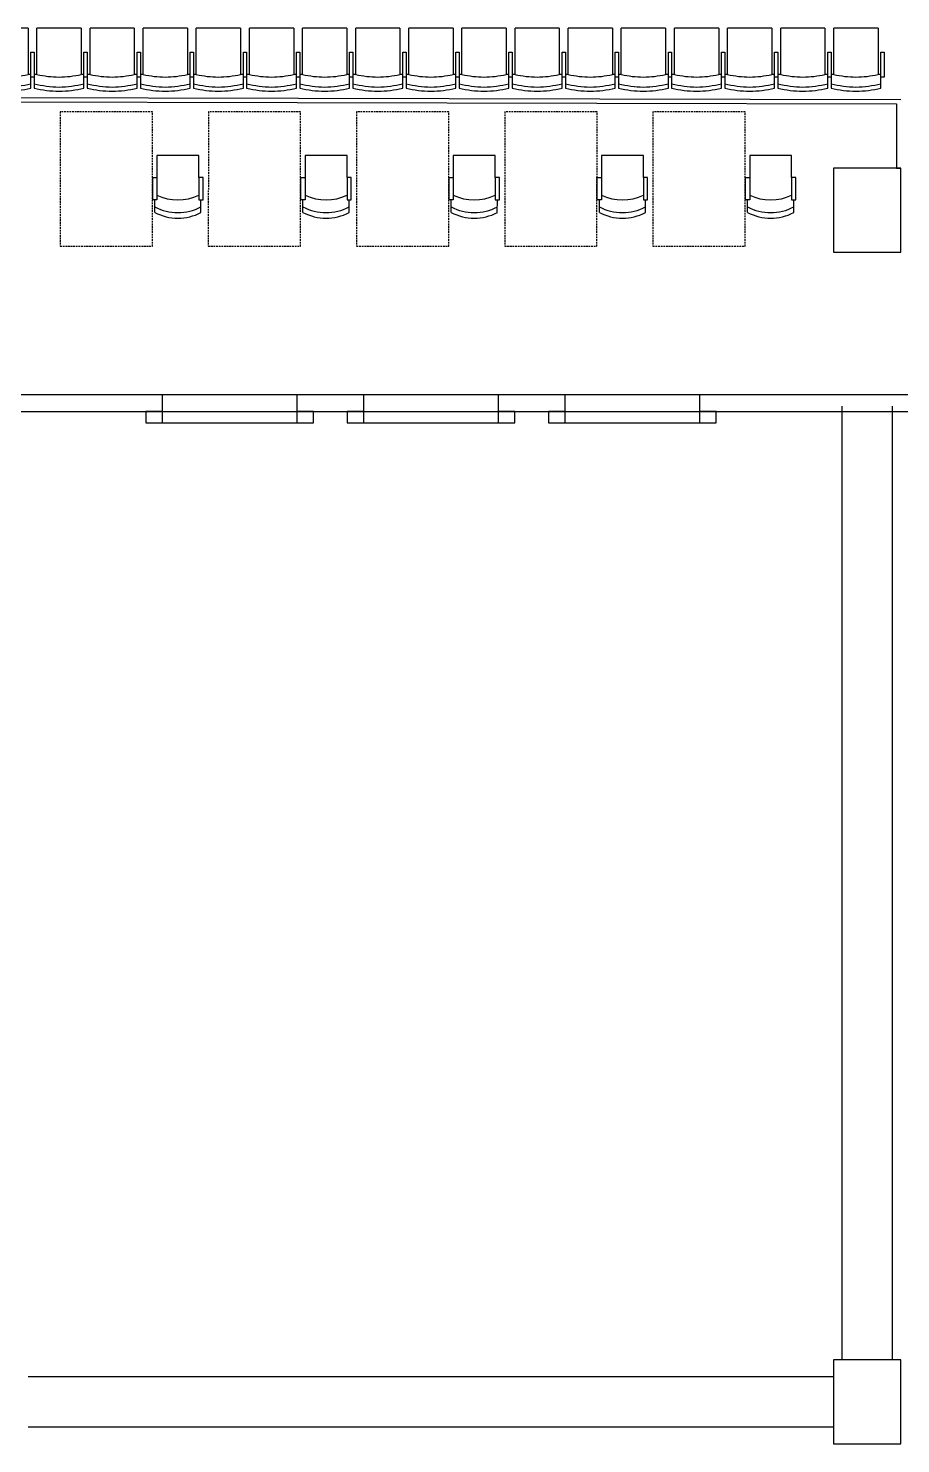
# Model space of a CAD drawing. Header units: inches. Extents: x -2562 to 2562, y 45 to 1163.
# Drawn here: x -144 to 168, y 45 to 551 of the extents above; entities that cross this region are included whole.
import ezdxf

# ---------------------------------------------------------------- set-up
doc = ezdxf.new("R2010")
doc.units = ezdxf.units.IN
doc.header["$LTSCALE"] = 10
doc.header["$MEASUREMENT"] = 0
doc.linetypes.add('HIDDEN2', pattern=[0.1875, 0.125, -0.0625])
doc.layers.get('0').update_dxf_attribs({"linetype": 'CONTINUOUS'})
doc.layers.add('A-FLOR', color=3, linetype='CONTINUOUS')
doc.layers.add('A-WALL', color=5, linetype='CONTINUOUS')

# ---------------------------------------------------------------- blocks, each defined once
blk = doc.blocks.new('SeatA')
for p, q in [((7.91, 0), (-7.91, 0)), ((-7.91, -16.54), (-7.91, 0)), ((7.91, 0), (7.91, -16.54)), ((-10.09, -17.42), (-10.09, -8.5)), ((-10.09, -8.5), (-8.91, -8.5)), ((-8.91, -8.5), (-8.91, -17.42)), ((8.91, -8.5), (10.09, -8.5)), ((8.91, -17.42), (8.91, -8.5)), ((10.09, -8.5), (10.09, -17.42)), ((-8.91, -17.42), (-10.09, -17.42)), ((-7.91, -16.54), (-8.91, -16.54)), ((-8.91, -17.42), (-8.91, -21.39)), ((8.91, -16.54), (7.91, -16.54)), ((8.91, -21.39), (8.91, -16.54)), ((10.09, -17.42), (8.91, -17.42))]:
    blk.add_line(p, q)
for centre, radius, start, end in [((0.44, 17), 37.99, 255.7532, 269.331), ((0.45, 22.44), 39.86, 257.9002, 269.354), ((-0.45, 22.44), 39.86, 270.646, 282.0998), ((-0.44, 17), 37.99, 270.669, 284.2468), ((0.44, 17.48), 39.98, 256.4758, 269.3631), ((-0.44, 17.48), 39.98, 270.6369, 283.5242)]:
    blk.add_arc(centre, radius, start, end)
blk = doc.blocks.new('WHCHCOMPlow')
for p, q in [((34.62, 32.36), (34.61, 24.49)), ((49.62, 32.36), (34.62, 32.36)), ((49.62, 24.48), (49.62, 32.36)), ((33.86, 11.99), (33.86, 16.49)), ((50.36, 11.98), (50.37, 16.48))]:
    blk.add_line(p, q)
at = {"linetype": 'HIDDEN2', "ltscale": 0.5}
blk.add_lwpolyline([(33, -0.01), (33.02, 47.99), (0.02, 48), (0, 0)], close=True, dxfattribs=at)
for points in [[(34.61, 16.49), (33.11, 16.49), (33.11, 24.49), (34.61, 24.49)], [(49.62, 16.48), (51.12, 16.48), (51.12, 24.48), (49.62, 24.48)]]:
    blk.add_lwpolyline(points, close=True)
for centre, radius, start, end in [((42.12, 33.88), 17.39, 244.4325, 295.5332), ((42.12, 30.01), 18.03, 242.7363, 297.2292), ((42.12, 28.01), 18.03, 242.7363, 297.2292)]:
    blk.add_arc(centre, radius, start, end)

msp = doc.modelspace()

# ---------------------------------------------------------------- linework, layer by layer
at = {"layer": 'A-FLOR', "linetype": 'Continuous', "lineweight": -3}
for p, q in [((168.03, 525.5), (-168, 526.25)), ((-166.5, 524.75), (166.53, 524)), ((166.53, 524), (166.52, 501)), ((166.52, 501), (168.02, 501))]:
    msp.add_line(p, q, dxfattribs=at)
at = {"layer": 'A-WALL', "linetype": 'Continuous', "lineweight": 25}
for p, q in [((168.01, 501), (144.01, 501)), ((144.01, 501), (144.01, 471)), ((168.01, 471), (168.01, 501)), ((144.01, 471), (168.01, 471)), ((168.01, 75), (144.01, 75)), ((144.01, 75), (144.01, 45)), ((168.01, 45), (168.01, 75)), ((144.01, 45), (168.01, 45))]:
    msp.add_line(p, q, dxfattribs=at)
at = {"layer": 'A-WALL', "linetype": 'Continuous', "lineweight": -3}
for p, q in [((-96, 420.03), (-216, 420.03)), ((-96, 414.03), (-96, 420.03)), ((-48, 420.03), (-96, 420.03)), ((-48, 420.03), (-48, 414.03)), ((-24, 420.03), (-48, 420.03)), ((-24, 414.03), (-24, 420.03)), ((24, 420.03), (-24, 420.03)), ((24, 420.03), (24, 414.03)), ((48, 420.03), (24, 420.03)), ((48, 414.03), (48, 420.03)), ((96, 420.03), (48, 420.03)), ((96, 420.03), (96, 414.03)), ((216, 420.03), (96, 420.03)), ((-210, 414.03), (-96, 414.03)), ((-102, 414.03), (-102, 410.03)), ((-96, 414.03), (-102, 414.03)), ((-102, 410.03), (-96, 410.03)), ((-96, 410.03), (-96, 414.03)), ((-96, 414.03), (-48, 414.03)), ((-48, 414.03), (-42, 414.03)), ((-42, 414.03), (-48, 414.03)), ((-48, 414.03), (-48, 410.03)), ((-48, 410.03), (-42, 410.03)), ((-42, 410.03), (-42, 414.03)), ((-42, 414.03), (-24, 414.03)), ((-30, 414.03), (-30, 410.03)), ((-24, 414.03), (-30, 414.03)), ((-30, 410.03), (-24, 410.03)), ((-24, 410.03), (-24, 414.03)), ((-24, 414.03), (24, 414.03)), ((24, 414.03), (30, 414.03)), ((30, 414.03), (24, 414.03)), ((24, 414.03), (24, 410.03)), ((24, 410.03), (30, 410.03)), ((30, 410.03), (30, 414.03)), ((30, 414.03), (48, 414.03)), ((42, 414.03), (42, 410.03)), ((48, 414.03), (42, 414.03)), ((42, 410.03), (48, 410.03)), ((48, 410.03), (48, 414.03)), ((48, 414.03), (96, 414.03)), ((96, 414.03), (102, 414.03)), ((102, 414.03), (96, 414.03)), ((96, 414.03), (96, 410.03)), ((96, 410.03), (102, 410.03)), ((102, 410.03), (102, 414.03)), ((102, 414.03), (216, 414.03))]:
    msp.add_line(p, q, dxfattribs=at)
at = {"layer": 'A-WALL'}
for p, q in [((147.01, 415.98), (147.01, 75)), ((165.01, 415.98), (165.01, 75)), ((-96, 410.03, 42), (-48, 410.03, 42)), ((-24, 410.03, 42), (24, 410.03, 42)), ((48, 410.03, 42), (96, 410.03, 42)), ((-143.98, 69), (144.01, 69)), ((-143.98, 51), (144.01, 51))]:
    msp.add_line(p, q, dxfattribs=at)

# ---------------------------------------------------------------- block references
at = {"layer": 'A-FLOR', "linetype": 'Continuous', "lineweight": -3}
for name, p in [('SeatA', (-151.99, 551.03)), ('SeatA', (-132.99, 551.03)), ('SeatA', (-113.99, 551.03)), ('SeatA', (-94.99, 551.03)), ('SeatA', (-75.99, 551.03)), ('SeatA', (-56.99, 551.03)), ('SeatA', (-37.99, 551.03)), ('SeatA', (-18.99, 551.03)), ('SeatA', (0.01, 551.03)), ('SeatA', (19.01, 551.03)), ('SeatA', (38.01, 551.03)), ('SeatA', (57.01, 551.03)), ('SeatA', (76.01, 551.03)), ('SeatA', (95.01, 551.03)), ('SeatA', (114.01, 551.03)), ('SeatA', (133.01, 551.03)), ('SeatA', (152.01, 551.03)), ('WHCHCOMPlow', (-132.61, 473.18, -169)), ('WHCHCOMPlow', (-79.61, 473.18, -169)), ('WHCHCOMPlow', (-26.61, 473.18, -169)), ('WHCHCOMPlow', (26.39, 473.18, -169)), ('WHCHCOMPlow', (79.39, 473.18, -169))]:
    msp.add_blockref(name, p, dxfattribs=at)

doc.saveas('drawing.dxf')
